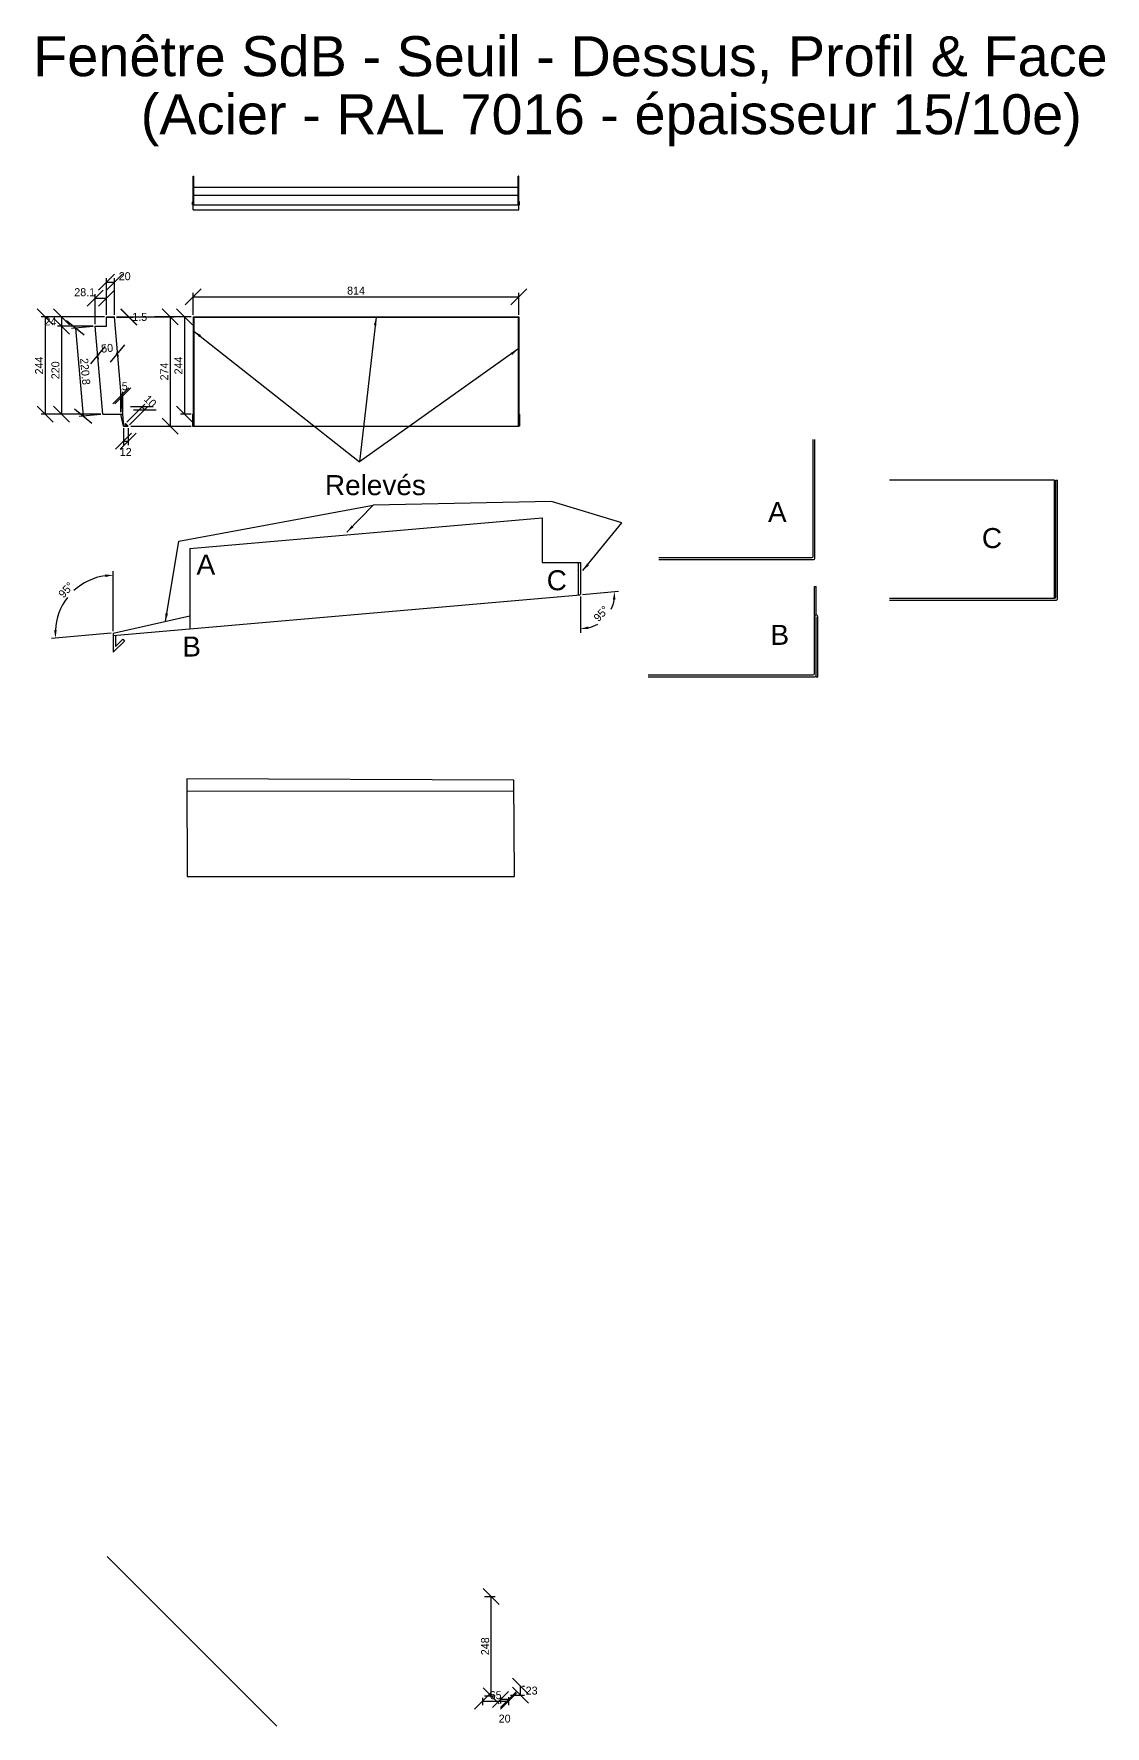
# Model space of a CAD drawing. Header units: millimetres. Extents: x -676 to 20789, y -6551 to 2506.
# Drawn here: x 1417 to 4095, y -1724 to 2506 of the extents above; entities that cross this region are included whole.
import ezdxf

# ---------------------------------------------------------------- set-up
doc = ezdxf.new("R2010")
doc.units = ezdxf.units.MM
doc.layers.get('0').update_dxf_attribs({"lineweight": 25, "true_color": 0xffffff})
doc.layers.get('Defpoints').update_dxf_attribs({"true_color": 0xffffff})
for name, color, linetype, lineweight, true_color in [('0 ... Seuil ... Existant', 2, 'Continuous', 25, 0xffff00), ('0 ... Seuil ... Rectangle', 5, 'Continuous', 25, 0x0000ff), ('0 ... Seuil ... Rectangle ... Cotes Angles', 4, 'Continuous', 25, 0x00ffff), ('Cotes', 4, 'Continuous', 25, 0x00ffff)]:
    doc.layers.add(name, color=color, linetype=linetype, lineweight=lineweight, true_color=true_color)
doc.styles.add('QCADDimTextStyle', font='txt')
doc.styles.add('textstyle25', font='')
doc.styles.add('textstyle26', font='')
doc.styles.add('textstyle27', font='')
doc.styles.add('textstyle28', font='')
doc.styles.add('textstyle29', font='')
doc.styles.add('textstyle30', font='')
doc.styles.add('textstyle31', font='')
doc.styles.add('textstyle32', font='')
doc.styles.add('textstyle33', font='')
doc.styles.get('textstyle25').set_extended_font_data('Liberation Sans')
doc.styles.get('textstyle26').set_extended_font_data('Liberation Sans')
doc.styles.get('textstyle27').set_extended_font_data('Liberation Sans')
doc.styles.get('textstyle28').set_extended_font_data('Liberation Sans')
doc.styles.get('textstyle29').set_extended_font_data('Liberation Sans')
doc.styles.get('textstyle30').set_extended_font_data('Liberation Sans')
doc.styles.get('textstyle31').set_extended_font_data('Liberation Sans')
doc.styles.get('textstyle32').set_extended_font_data('Liberation Sans')
doc.styles.get('textstyle33').set_extended_font_data('Liberation Sans')
doc.dimstyles.new('QCADDimStyle', dxfattribs={"dimtxt": 20, "dimasz": 20, "dimexe": 10, "dimexo": 5, "dimgap": 5, "dimtad": 1, "dimtoh": 1, "dimdec": 4, "dimzin": 0, "dimdsep": 46, "dimtxsty": 'QCADDimTextStyle', "dimcen": 0.09, "dimadec": 0, "dimazin": 0, "dimtfac": 1, "dimtdec": 4, "dimtofl": 0, "dimtmove": 0, "dimatfit": 3, "dimfxl": 1, "dimtolj": 1, "dimtzin": 0, "dimarcsym": 0})

# ---------------------------------------------------------------- blocks, each defined once
blk = doc.blocks.new('*D22')
at = {"layer": 'Cotes', "color": 0, "lineweight": -2}
for p, q in [((2653.7, -1644), (2613.7, -1604)), ((2608.7, -1647), (2643.7, -1647)), ((2613.7, -1627), (2653.7, -1667)), ((2633.7, -1647), (2633.7, -1624)), ((2638.7, -1624), (2643.7, -1624))]:
    blk.add_line(p, q, dxfattribs=at)
at = {"layer": 'Defpoints', "color": 0}
for p in [(2603.7, -1647), (2633.7, -1624), (2633.7, -1624)]:
    blk.add_point(p, dxfattribs=at)
at = {"layer": 'Cotes', "color": 0, "insert": (2661.2, -1635.5), "char_height": 20, "attachment_point": 5, "style": 'QCADDimTextStyle'}
blk.add_mtext('\\A1;23', dxfattribs=at)
blk = doc.blocks.new('*D23')
at = {"layer": 'Cotes', "color": 0, "lineweight": -2}
for p, q in [((2580, -1420.5), (2540, -1380.5)), ((2543.7, -1400.5), (2570, -1400.5)), ((2560, -1648.5), (2560, -1400.5)), ((2540, -1628.5), (2580, -1668.5)), ((2543.7, -1648.5), (2570, -1648.5))]:
    blk.add_line(p, q, dxfattribs=at)
at = {"layer": 'Defpoints', "color": 0}
for p in [(2538.7, -1400.5), (2560, -1400.5), (2538.7, -1648.5)]:
    blk.add_point(p, dxfattribs=at)
at = {"layer": 'Cotes', "color": 0, "insert": (2545, -1524.5), "char_height": 20, "attachment_point": 5, "rotation": 90, "style": 'QCADDimTextStyle'}
blk.add_mtext('\\A1;248', dxfattribs=at)
blk = doc.blocks.new('*D24')
at = {"layer": 'Cotes', "color": 0, "lineweight": -2}
for p, q in [((2558.7, -1642), (2518.7, -1682)), ((2583.7, -1682), (2623.7, -1642)), ((2538.7, -1653.5), (2538.7, -1672)), ((2538.7, -1662), (2603.7, -1662)), ((2603.7, -1655), (2603.7, -1672))]:
    blk.add_line(p, q, dxfattribs=at)
at = {"layer": 'Defpoints', "color": 0}
for p in [(2538.7, -1648.5), (2603.7, -1650), (2603.7, -1662)]:
    blk.add_point(p, dxfattribs=at)
at = {"layer": 'Cotes', "color": 0, "insert": (2571.2, -1647), "char_height": 20, "attachment_point": 5, "style": 'QCADDimTextStyle'}
blk.add_mtext('\\A1;65', dxfattribs=at)
blk = doc.blocks.new('*D25')
at = {"layer": 'Cotes', "color": 0, "lineweight": -2}
for p, q in [((2603.7, -1638), (2563.7, -1678)), ((2583.7, -1678), (2623.7, -1638)), ((2583.7, -1652), (2583.7, -1668)), ((2603.7, -1658), (2583.7, -1658)), ((2603.7, -1652), (2603.7, -1668))]:
    blk.add_line(p, q, dxfattribs=at)
at = {"layer": 'Defpoints', "color": 0}
for p in [(2583.7, -1647), (2603.7, -1647), (2583.7, -1658)]:
    blk.add_point(p, dxfattribs=at)
at = {"layer": 'Cotes', "color": 0, "insert": (2593.7, -1705.5), "char_height": 20, "attachment_point": 5, "style": 'QCADDimTextStyle'}
blk.add_mtext('\\A1;20', dxfattribs=at)
blk = doc.blocks.new('*D67')
at = {"layer": '0 ... Seuil ... Rectangle ... Cotes Angles', "color": 0, "lineweight": -2}
for p, q in [((1542.2, 1752.9), (1498.8, 1789.2)), ((1565.1, 1775), (1510.5, 1770.2)), ((1520.5, 1771.1), (1539.8, 1551.1)), ((1518.1, 1569.2), (1561.4, 1532.9)), ((1584.3, 1555), (1529.8, 1550.2))]:
    blk.add_line(p, q, dxfattribs=at)
at = {"layer": 'Defpoints', "color": 0}
for p in [(1570.1, 1775.4), (1539.8, 1551.1), (1589.3, 1555.4)]:
    blk.add_point(p, dxfattribs=at)
at = {"layer": '0 ... Seuil ... Rectangle ... Cotes Angles', "color": 0, "insert": (1545.1, 1662.4), "char_height": 20, "attachment_point": 5, "rotation": 275, "style": 'QCADDimTextStyle'}
blk.add_mtext('\\A1;220.8', dxfattribs=at)
blk = doc.blocks.new('*D68')
at = {"layer": '0 ... Seuil ... Rectangle ... Cotes Angles', "color": 0, "lineweight": -2}
for p, q in [((1505.8, 1779.4), (1465.8, 1819.4)), ((1465.8, 1795.4), (1505.8, 1755.4)), ((1593.1, 1799.4), (1475.8, 1799.4)), ((1485.8, 1799.4), (1485.8, 1775.4)), ((1565.1, 1775.4), (1475.8, 1775.4))]:
    blk.add_line(p, q, dxfattribs=at)
at = {"layer": 'Defpoints', "color": 0}
for p in [(1598.1, 1799.4), (1485.8, 1775.4), (1570.1, 1775.4)]:
    blk.add_point(p, dxfattribs=at)
at = {"layer": '0 ... Seuil ... Rectangle ... Cotes Angles', "color": 0, "insert": (1458.3, 1787.4), "char_height": 20, "attachment_point": 5, "style": 'QCADDimTextStyle'}
blk.add_mtext('\\A1;24', dxfattribs=at)
blk = doc.blocks.new('*D69')
at = {"layer": '0 ... Seuil ... Rectangle ... Cotes Angles', "color": 0, "lineweight": -2}
for p, q in [((1505.8, 1755.4), (1465.8, 1795.4)), ((1565.1, 1775.4), (1475.8, 1775.4)), ((1485.8, 1775.4), (1485.8, 1555.4)), ((1465.8, 1575.4), (1505.8, 1535.4)), ((1584.3, 1555.4), (1475.8, 1555.4))]:
    blk.add_line(p, q, dxfattribs=at)
at = {"layer": 'Defpoints', "color": 0}
for p in [(1570.1, 1775.4), (1485.8, 1555.4), (1589.3, 1555.4)]:
    blk.add_point(p, dxfattribs=at)
at = {"layer": '0 ... Seuil ... Rectangle ... Cotes Angles', "color": 0, "insert": (1470.8, 1665.4), "char_height": 20, "attachment_point": 5, "rotation": 90, "style": 'QCADDimTextStyle'}
blk.add_mtext('\\A1;220', dxfattribs=at)
blk = doc.blocks.new('*D70')
at = {"layer": '0 ... Seuil ... Rectangle ... Cotes Angles', "color": 0, "lineweight": -2}
for p, q in [((1633.9, 1819.4), (1673.9, 1779.4)), ((1623.1, 1799.4), (1663.9, 1799.4)), ((1623.3, 1797.9), (1663.9, 1797.9)), ((1673.9, 1777.9), (1633.9, 1817.9))]:
    blk.add_line(p, q, dxfattribs=at)
at = {"layer": 'Defpoints', "color": 0}
for p in [(1618.1, 1799.4), (1618.3, 1797.9), (1653.9, 1797.9)]:
    blk.add_point(p, dxfattribs=at)
at = {"layer": '0 ... Seuil ... Rectangle ... Cotes Angles', "color": 0, "insert": (1681.4, 1798.7), "char_height": 20, "attachment_point": 5, "style": 'QCADDimTextStyle'}
blk.add_mtext('\\A1;1.5', dxfattribs=at)
blk = doc.blocks.new('*D71')
at = {"layer": '0 ... Seuil ... Rectangle ... Cotes Angles', "color": 0, "lineweight": -2}
for p, q in [((1594.5, 1725), (1558.2, 1681.7)), ((1576.4, 1703.4), (1580.2, 1703.7)), ((1576.7, 1698.9), (1577.2, 1693.4)), ((1608, 1686), (1644.3, 1729.4)), ((1626.2, 1707.7), (1622.4, 1707.4)), ((1626.6, 1703.3), (1627, 1697.8))]:
    blk.add_line(p, q, dxfattribs=at)
at = {"layer": 'Defpoints', "color": 0}
for p in [(1576.3, 1703.9), (1626.1, 1708.2), (1626.2, 1707.7)]:
    blk.add_point(p, dxfattribs=at)
at = {"layer": '0 ... Seuil ... Rectangle ... Cotes Angles', "color": 0, "insert": (1600, 1720.5), "char_height": 20, "attachment_point": 5, "rotation": 5, "style": 'QCADDimTextStyle'}
blk.add_mtext('\\A1;50', dxfattribs=at)
blk = doc.blocks.new('*D72')
at = {"layer": '0 ... Seuil ... Rectangle ... Cotes Angles', "color": 0, "lineweight": -2}
for p, q in [((1777.8, 1779.4), (1737.8, 1819.4)), ((1623.1, 1799.4), (1767.8, 1799.4)), ((1757.8, 1799.4), (1757.8, 1525.4)), ((1659.2, 1525.4), (1767.8, 1525.4)), ((1737.8, 1545.4), (1777.8, 1505.4))]:
    blk.add_line(p, q, dxfattribs=at)
at = {"layer": 'Defpoints', "color": 0}
for p in [(1618.1, 1799.4), (1654.2, 1525.4), (1757.8, 1525.4)]:
    blk.add_point(p, dxfattribs=at)
at = {"layer": '0 ... Seuil ... Rectangle ... Cotes Angles', "color": 0, "insert": (1742.8, 1662.4), "char_height": 20, "attachment_point": 5, "rotation": 90, "style": 'QCADDimTextStyle'}
blk.add_mtext('\\A1;274', dxfattribs=at)
blk = doc.blocks.new('*D73')
at = {"layer": '0 ... Seuil ... Rectangle ... Cotes Angles', "color": 0, "lineweight": -2}
for p, q in [((1649.1, 1536), (1694, 1580.9)), ((1656.1, 1528.9), (1701.1, 1573.9)), ((1715.2, 1573.9), (1658.6, 1573.9)), ((1665.7, 1566.8), (1722.3, 1566.8)), ((1686.9, 1573.9), (1694, 1566.8))]:
    blk.add_line(p, q, dxfattribs=at)
at = {"layer": 'Defpoints', "color": 0}
for p in [(1694, 1566.8), (1645.5, 1532.5), (1652.6, 1525.4)]:
    blk.add_point(p, dxfattribs=at)
at = {"layer": '0 ... Seuil ... Rectangle ... Cotes Angles', "color": 0, "insert": (1707.6, 1588), "char_height": 20, "attachment_point": 5, "rotation": 315, "style": 'QCADDimTextStyle'}
blk.add_mtext('\\A1;10', dxfattribs=at)
blk = doc.blocks.new('*D74')
at = {"layer": '0 ... Seuil ... Rectangle ... Cotes Angles', "color": 0, "lineweight": -2}
for p, q in [((1660.6, 1508.5), (1620.6, 1468.5)), ((1632.6, 1468.5), (1672.6, 1508.5)), ((1640.6, 1520.4), (1640.6, 1478.5)), ((1640.6, 1488.5), (1652.6, 1488.5)), ((1652.6, 1520.4), (1652.6, 1478.5))]:
    blk.add_line(p, q, dxfattribs=at)
at = {"layer": 'Defpoints', "color": 0}
for p in [(1640.6, 1525.4), (1652.6, 1525.4), (1652.6, 1488.5)]:
    blk.add_point(p, dxfattribs=at)
at = {"layer": '0 ... Seuil ... Rectangle ... Cotes Angles', "color": 0, "insert": (1646.5, 1461.3), "char_height": 20, "attachment_point": 5, "style": 'QCADDimTextStyle'}
blk.add_mtext('\\A1;12', dxfattribs=at)
blk = doc.blocks.new('*D75')
at = {"layer": '0 ... Seuil ... Rectangle ... Cotes Angles', "color": 0, "lineweight": -2}
for p, q in [((1813.1, 1779.4), (1773.1, 1819.4)), ((1810.2, 1799.4), (1783.1, 1799.4)), ((1793.1, 1799.4), (1793.1, 1555.4)), ((1773.1, 1575.4), (1813.1, 1535.4)), ((1810.2, 1555.4), (1783.1, 1555.4))]:
    blk.add_line(p, q, dxfattribs=at)
at = {"layer": 'Defpoints', "color": 0}
for p in [(1815.2, 1799.4), (1793.1, 1555.4), (1815.2, 1555.4)]:
    blk.add_point(p, dxfattribs=at)
at = {"layer": '0 ... Seuil ... Rectangle ... Cotes Angles', "color": 0, "insert": (1778.1, 1677.4), "char_height": 20, "attachment_point": 5, "rotation": 90, "style": 'QCADDimTextStyle'}
blk.add_mtext('\\A1;244', dxfattribs=at)
blk = doc.blocks.new('*D76')
at = {"layer": '0 ... Seuil ... Rectangle ... Cotes Angles', "color": 0, "lineweight": -2}
for p, q in [((1835.2, 1869.4), (1795.2, 1829.4)), ((2609.2, 1829.4), (2649.2, 1869.4)), ((1815.2, 1804.4), (1815.2, 1859.4)), ((1815.2, 1849.4), (2629.2, 1849.4)), ((2629.2, 1804.4), (2629.2, 1859.4))]:
    blk.add_line(p, q, dxfattribs=at)
at = {"layer": 'Defpoints', "color": 0}
for p in [(2629.2, 1849.4), (1815.2, 1799.4), (2629.2, 1799.4)]:
    blk.add_point(p, dxfattribs=at)
at = {"layer": '0 ... Seuil ... Rectangle ... Cotes Angles', "color": 0, "insert": (2222.2, 1864.4), "char_height": 20, "attachment_point": 5, "style": 'QCADDimTextStyle'}
blk.add_mtext('\\A1;814', dxfattribs=at)
blk = doc.blocks.new('*D77')
at = {"layer": '0 ... Seuil ... Rectangle ... Cotes Angles', "color": 0, "lineweight": -2}
for p, q in [((1464.9, 1779.4), (1424.9, 1819.4)), ((1593.1, 1799.4), (1434.9, 1799.4)), ((1444.9, 1799.4), (1444.9, 1555.4)), ((1424.9, 1575.4), (1464.9, 1535.4)), ((1584.3, 1555.4), (1434.9, 1555.4))]:
    blk.add_line(p, q, dxfattribs=at)
at = {"layer": 'Defpoints', "color": 0}
for p in [(1598.1, 1799.4), (1444.9, 1555.4), (1589.3, 1555.4)]:
    blk.add_point(p, dxfattribs=at)
at = {"layer": '0 ... Seuil ... Rectangle ... Cotes Angles', "color": 0, "insert": (1429.9, 1677.4), "char_height": 20, "attachment_point": 5, "rotation": 90, "style": 'QCADDimTextStyle'}
blk.add_mtext('\\A1;244', dxfattribs=at)
blk = doc.blocks.new('*D78')
at = {"layer": '0 ... Seuil ... Rectangle ... Cotes Angles', "color": 0, "lineweight": -2}
for p, q in [((1615.1, 1013.3), (1615.1, 1163.1)), ((1610.1, 1007.9), (1460.9, 994.8))]:
    blk.add_line(p, q, dxfattribs=at)
for start, end in [(97.9211, 132.8517), (142.1483, 177.0789)]:
    blk.add_arc((1615.1, 1008.3), 144.8, start, end, dxfattribs=at)
at = {"layer": '0 ... Seuil ... Rectangle ... Cotes Angles', "color": 0}
for points in [[(1595.4, 1148.4), (1594.9, 1155), (1615.1, 1153.1)], [(1467.2, 1015.6), (1473.8, 1015.7), (1470.9, 995.7)]]:
    blk.add_solid(points, dxfattribs=at)
at = {"layer": 'Defpoints', "color": 0}
for p in [(1539.1, 1131.5), (1807.1, 1025.1), (1615.1, 1008.3), (1615.1, 1008.3), (1615.1, 960.3)]:
    blk.add_point(p, dxfattribs=at)
at = {"layer": '0 ... Seuil ... Rectangle ... Cotes Angles', "color": 0, "insert": (1497.3, 1116.2), "char_height": 20, "attachment_point": 5, "rotation": 47.5, "style": 'QCADDimTextStyle'}
blk.add_mtext('\\A1;95%%d', dxfattribs=at)
blk = doc.blocks.new('*D79')
at = {"layer": '0 ... Seuil ... Rectangle ... Cotes Angles', "color": 0, "lineweight": -2}
for p, q in [((2788.1, 1104.9), (2878.1, 1112.8)), ((2783.1, 1099.5), (2783.1, 1009.1))]:
    blk.add_line(p, q, dxfattribs=at)
for start, end in [(334.5352, 351.5408), (283.4592, 300.4648)]:
    blk.add_arc((2783.1, 1104.5), 85.3, start, end, dxfattribs=at)
at = {"layer": '0 ... Seuil ... Rectangle ... Cotes Angles', "color": 0}
for points in [[(2870.8, 1091.8), (2864.2, 1092), (2868.1, 1111.9)], [(2802.6, 1024.8), (2803.4, 1018.2), (2783.1, 1019.1)]]:
    blk.add_solid(points, dxfattribs=at)
at = {"layer": 'Defpoints', "color": 0}
for p in [(2783.1, 1184.5), (2782.2, 1104.4), (2783.1, 1105.4), (2827.9, 1031.8), (1621.1, 1002.8)]:
    blk.add_point(p, dxfattribs=at)
at = {"layer": '0 ... Seuil ... Rectangle ... Cotes Angles', "color": 0, "insert": (2835, 1056.9), "char_height": 20, "attachment_point": 5, "rotation": 47.5, "style": 'QCADDimTextStyle'}
blk.add_mtext('\\A1;95%%d', dxfattribs=at)
blk = doc.blocks.new('*D80')
at = {"layer": '0 ... Seuil ... Rectangle ... Cotes Angles', "color": 0, "lineweight": -2}
for p, q in [((1614.5, 1581.6), (1654.5, 1621.6)), ((1659.5, 1621.6), (1619.5, 1581.6)), ((1634.5, 1560.4), (1634.5, 1611.6)), ((1639.5, 1560.4), (1639.5, 1611.6))]:
    blk.add_line(p, q, dxfattribs=at)
at = {"layer": 'Defpoints', "color": 0}
for p in [(1639.5, 1601.6), (1634.5, 1555.4), (1639.5, 1555.4)]:
    blk.add_point(p, dxfattribs=at)
at = {"layer": '0 ... Seuil ... Rectangle ... Cotes Angles', "color": 0, "insert": (1643.9, 1625.5), "char_height": 20, "attachment_point": 5, "style": 'QCADDimTextStyle'}
blk.add_mtext('\\A1;5', dxfattribs=at)
blk = doc.blocks.new('*D81')
at = {"layer": '0 ... Seuil ... Rectangle ... Cotes Angles', "color": 0, "lineweight": -2}
for p, q in [((1618.1, 1905.5), (1578.1, 1865.5)), ((1598.1, 1865.5), (1638.1, 1905.5)), ((1598.1, 1804.4), (1598.1, 1895.5)), ((1598.1, 1885.5), (1618.1, 1885.5)), ((1618.1, 1804.4), (1618.1, 1895.5))]:
    blk.add_line(p, q, dxfattribs=at)
at = {"layer": 'Defpoints', "color": 0}
for p in [(1618.1, 1885.5), (1598.1, 1799.4), (1618.1, 1799.4)]:
    blk.add_point(p, dxfattribs=at)
at = {"layer": '0 ... Seuil ... Rectangle ... Cotes Angles', "color": 0, "insert": (1643.9, 1900.5), "char_height": 20, "attachment_point": 5, "style": 'QCADDimTextStyle'}
blk.add_mtext('\\A1;20', dxfattribs=at)
blk = doc.blocks.new('*D82')
at = {"layer": '0 ... Seuil ... Rectangle ... Cotes Angles', "color": 0, "lineweight": -2}
for p, q in [((1590.1, 1865.5), (1550.1, 1825.5)), ((1578.1, 1825.5), (1618.1, 1865.5)), ((1570.1, 1780.4), (1570.1, 1855.5)), ((1570.1, 1845.5), (1598.1, 1845.5)), ((1598.1, 1804.4), (1598.1, 1855.5))]:
    blk.add_line(p, q, dxfattribs=at)
at = {"layer": 'Defpoints', "color": 0}
for p in [(1598.1, 1845.5), (1598.1, 1799.4), (1570.1, 1775.4)]:
    blk.add_point(p, dxfattribs=at)
at = {"layer": '0 ... Seuil ... Rectangle ... Cotes Angles', "color": 0, "insert": (1543.9, 1860.5), "char_height": 20, "attachment_point": 5, "style": 'QCADDimTextStyle'}
blk.add_mtext('\\A1;28.1', dxfattribs=at)

msp = doc.modelspace()

# ---------------------------------------------------------------- linework, layer by layer
msp.add_line((1600, -1300), (2024.26, -1724.26))
at = {"layer": '0 ... Seuil ... Existant'}
for p, q in [((1799.14, 644), (1800, 400)), ((2616.8, 641), (1799.14, 644)), ((2618, 400), (2616.8, 641)), ((2616.94, 612), (1799.25, 613)), ((1800, 400), (2618, 400))]:
    msp.add_line(p, q, dxfattribs=at)
at = {"layer": '0 ... Seuil ... Rectangle'}
for p, q in [((1815.23, 2079.89), (1815.23, 2151.02)), ((1815.23, 2151.02), (1816.73, 2151.02)), ((1816.73, 2078.89), (1816.73, 2151.02)), ((1816.73, 2122.93), (2627.73, 2122.93)), ((2627.73, 2078.89), (2627.73, 2151.02)), ((2629.23, 2151.02), (2627.73, 2151.02)), ((2629.23, 2079.89), (2629.23, 2151.02)), ((1813.73, 2078.89), (1813.73, 2085.61)), ((1815.23, 2078.89), (1813.73, 2078.89)), ((1814.73, 2086.61), (1815.23, 2086.61)), ((1815.23, 2086.61), (1815.73, 2086.61)), ((1815.23, 2066.89), (1815.23, 2079.89)), ((1816.23, 2078.89), (2628.23, 2078.89)), ((1816.73, 2102.93), (2627.73, 2102.93)), ((1816.73, 2078.89), (1816.73, 2085.61)), ((2627.73, 2078.89), (2627.73, 2085.61)), ((2628.73, 2086.61), (2629.23, 2086.61)), ((2629.73, 2086.61), (2629.23, 2086.61)), ((2629.23, 2066.89), (2629.23, 2079.89)), ((2629.23, 2078.89), (2630.73, 2078.89)), ((2629.23, 2078.89), (2630.73, 2078.89)), ((2630.73, 2078.89), (2630.73, 2085.61)), ((1815.23, 2066.89), (2629.23, 2066.89)), ((1598.15, 1799.4), (1618.15, 1799.4)), ((1598.15, 1775.4), (1598.15, 1799.4)), ((1598.15, 1797.9), (1618.28, 1797.9)), ((1642.12, 1525.4), (1618.15, 1799.4)), ((1815.23, 1799.4), (2629.23, 1799.4)), ((1815.23, 1799.4), (1815.23, 1525.4)), ((1815.23, 1797.9), (2629.23, 1797.9)), ((1816.73, 1797.9), (1816.73, 1525.4)), ((2627.73, 1797.9), (2627.73, 1525.4)), ((2629.23, 1799.4), (2629.23, 1525.4)), ((1589.3, 1555.4), (1570.06, 1775.4)), ((1570.06, 1775.4), (1598.15, 1775.4)), ((1624.8, 1706.09), (1624.67, 1707.58)), ((1589.3, 1555.4), (1639.49, 1555.4)), ((1640.61, 1525.4), (1634.47, 1555.4)), ((1640.61, 1525.4), (1652.61, 1525.4)), ((1641.99, 1526.9), (1648.99, 1526.9)), ((1644.48, 1531.41), (1645.54, 1532.47)), ((1644.48, 1531.41), (1648.99, 1526.9)), ((1645.54, 1532.47), (1652.61, 1525.4)), ((1813.73, 1555.4), (1816.73, 1555.4)), ((1813.73, 1555.4), (1813.73, 1525.4)), ((1813.73, 1525.4), (1815.23, 1525.4)), ((1815.23, 1525.4), (2629.23, 1525.4)), ((2627.73, 1555.4), (2630.73, 1555.4)), ((2630.73, 1525.4), (2629.23, 1525.4)), ((2630.73, 1555.4), (2630.73, 1525.4)), ((3364.82, 1200.22), (3364.82, 1492.72)), ((3369.32, 1195.72), (3369.32, 1492.72)), ((3968.31, 1391.07), (3555.81, 1391.07)), ((3968.31, 1095.57), (3968.31, 1391.07)), ((3971.31, 1098.57), (3971.31, 1391.07)), ((3971.31, 1391.07), (3975.81, 1391.07)), ((3975.81, 1094.07), (3975.81, 1391.07)), ((1807.11, 1219.84), (2687.11, 1296.83)), ((2687.11, 1296.83), (2687.11, 1184.47)), ((1807.11, 1219.84), (1807.11, 1019.08)), ((2979.32, 1197.22), (3361.82, 1197.22)), ((2979.32, 1192.72), (3366.32, 1192.72)), ((2687.11, 1184.47), (2783.11, 1184.47)), ((2777.11, 1184.47), (2777.11, 1103.94)), ((2783.11, 1184.47), (2783.11, 1105.38)), ((1615.11, 1002.28), (2782.19, 1104.39)), ((3367.99, 1049.33), (3367.99, 1124.75)), ((3367.99, 1124.75), (3372.49, 1124.75)), ((3372.49, 1053.83), (3372.49, 1124.75)), ((3555.81, 1095.57), (3968.31, 1095.57)), ((3555.81, 1091.07), (3972.81, 1091.07)), ((1615.11, 1008.3), (1807.11, 1051.2)), ((3367.99, 906.83), (3367.99, 1049.33)), ((3372.49, 899.33), (3372.49, 1049.33)), ((3376.99, 899.33), (3376.99, 1049.33)), ((1615.11, 1008.3), (1615.11, 960.3)), ((1643.39, 988.59), (1615.11, 960.3)), ((1621.11, 1002.8), (1621.11, 974.79)), ((1639.15, 992.83), (1621.11, 974.79)), ((1639.15, 992.83), (1643.39, 988.59)), ((2952.49, 903.83), (3364.99, 903.83)), ((2952.49, 899.33), (3369.49, 899.33)), ((3372.49, 899.33), (3376.99, 899.33))]:
    msp.add_line(p, q, dxfattribs=at)
for centre, radius, start, end in [((1814.73, 2085.61), 1, 90, 180), ((1816.23, 2079.89), 1, 180, 270), ((1815.73, 2085.61), 1, 0, 90), ((2628.73, 2085.61), 1, 90, 180), ((2628.23, 2079.89), 1, 270, 0), ((2629.73, 2085.61), 1, 0, 90), ((3361.82, 1200.22), 3, 270, 0), ((3366.32, 1195.72), 3, 270, 0), ((2782.11, 1105.38), 1, 275, 0), ((3968.31, 1098.57), 3, 270, 0), ((3972.81, 1094.07), 3, 270, 0), ((3372.49, 1049.33), 4.5, 0, 180), ((3364.99, 906.83), 3, 270, 0), ((3369.49, 902.33), 3, 270, 0)]:
    msp.add_arc(centre, radius, start, end, dxfattribs=at)
at = {"layer": '0 ... Seuil ... Rectangle ... Cotes Angles'}
for p, q in [((1810.23, 1799.4), (1718.66, 1799.4)), ((1718.66, 1525.4), (1810.23, 1525.4))]:
    msp.add_line(p, q, dxfattribs=at)

# ---------------------------------------------------------------- texts
at = {"layer": '0 ... Seuil ... Rectangle ... Cotes Angles', "attachment_point": 1}
for s, insert, char_height, style in [('Fenêtre SdB - Seuil - Dessus, Profil & Face\\P', (1415.02, 2500.67), 100, 'textstyle33'), ('(Acier - RAL 7016 - épaisseur 15/10e)', (1683.94, 2355.48), 100, 'textstyle25'), ('Relevés', (2144.43, 1403.28), 50, 'textstyle26'), ('A', (3252.03, 1336.02), 50, 'textstyle32'), ('C', (3786.73, 1270.96), 50, 'textstyle31'), ('A', (1823.45, 1204.81), 50, 'textstyle27'), ('C', (2698.82, 1165.48), 50, 'textstyle30'), ('B', (3258.13, 1029.02), 50, 'textstyle29'), ('B', (1787.87, 999.81), 50, 'textstyle28')]:
    msp.add_mtext(s, dxfattribs=dict(at, insert=insert, char_height=char_height, style=style))

# ---------------------------------------------------------------- dimensions: what is measured, and where the dimension line sits
at = {"layer": '0 ... Seuil ... Rectangle ... Cotes Angles'}
for base, p1, p2, angle, picture, middle, dimtype in [((1618.15, 1885.48), (1598.15, 1799.4), (1618.15, 1799.4), 360, '*D81', (1643.94, 1900.48), 161), ((1444.89, 1555.4), (1598.15, 1799.4), (1589.3, 1555.4), 90, '*D77', (1429.89, 1677.4), 160), ((1793.12, 1555.4), (1815.23, 1799.4), (1815.23, 1555.4), 270, '*D75', (1778.12, 1677.4), 161), ((1485.78, 1555.4), (1570.06, 1775.4), (1589.3, 1555.4), 90, '*D69', (1470.78, 1665.4), 160), ((1539.76, 1551.07), (1570.06, 1775.4), (1589.3, 1555.4), 275, '*D67', (1545.08, 1662.37), 161), ((1626.17, 1707.71), (1576.31, 1703.89), (1626.12, 1708.25), 5, '*D71', (1599.96, 1720.48), 161), ((1639.49, 1601.59), (1634.47, 1555.4), (1639.49, 1555.4), 0, '*D80', (1643.94, 1625.48), 161), ((1694, 1566.79), (1645.54, 1532.47), (1652.61, 1525.4), 315, '*D73', (1707.57, 1588.02), 161), ((1652.61, 1488.54), (1640.61, 1525.4), (1652.61, 1525.4), 360, '*D74', (1646.5, 1461.28), 161)]:
    dim = msp.add_linear_dim(base=base, p1=p1, p2=p2, angle=angle, dimstyle='QCADDimStyle', override={"dimtxt": 20, "dimasz": 20, "dimexe": 10, "dimexo": 5, "dimgap": 5, "dimdec": 1, "dimzin": 8, "dimtsz": 20, "dimclrd": 0, "dimclre": 0, "dimclrt": 0, "dimazin": 2, "dimtmove": 2}, dxfattribs=at)
    dim.commit()
    dim.dimension.update_dxf_attribs({"geometry": picture, "text_midpoint": middle, "dimtype": dimtype})
dim = msp.add_linear_dim(base=(1598.15, 1845.48), p1=(1570.06, 1775.4), p2=(1598.15, 1799.4), dimstyle='QCADDimStyle', override={"dimtxt": 20, "dimasz": 20, "dimexe": 10, "dimexo": 5, "dimgap": 5, "dimdec": 1, "dimzin": 8, "dimtsz": 20, "dimclrd": 0, "dimclre": 0, "dimclrt": 0, "dimazin": 2, "dimtmove": 2}, dxfattribs=at)
dim.commit()
dim.dimension.update_dxf_attribs({"geometry": '*D82', "text_midpoint": (1543.94, 1860.48), "dimtype": 160})
dim = msp.add_aligned_dim(p1=(1815.23, 1799.4), p2=(2629.23, 1799.4), distance=50.02, dimstyle='QCADDimStyle', override={"dimtxt": 20, "dimasz": 20, "dimexe": 10, "dimexo": 5, "dimgap": 5, "dimdec": 1, "dimzin": 8, "dimtsz": 20, "dimclrd": 0, "dimclre": 0, "dimclrt": 0, "dimazin": 2, "dimtmove": 2}, dxfattribs=at)
dim.commit()
dim.dimension.update_dxf_attribs({"geometry": '*D76', "text_midpoint": (2222.23, 1864.42)})
for base, p1, p2, picture, middle in [((1485.78, 1775.4), (1598.15, 1799.4), (1570.06, 1775.4), '*D68', (1458.28, 1787.4)), ((1653.94, 1797.9), (1618.15, 1799.4), (1618.28, 1797.9), '*D70', (1681.44, 1798.65)), ((1757.82, 1525.4), (1618.15, 1799.4), (1654.19, 1525.4), '*D72', (1742.82, 1662.4))]:
    dim = msp.add_linear_dim(base=base, p1=p1, p2=p2, angle=90, dimstyle='QCADDimStyle', override={"dimtxt": 20, "dimasz": 20, "dimexe": 10, "dimexo": 5, "dimgap": 5, "dimdec": 1, "dimzin": 8, "dimtsz": 20, "dimclrd": 0, "dimclre": 0, "dimclrt": 0, "dimazin": 2, "dimtmove": 2}, dxfattribs=at)
    dim.commit()
    dim.dimension.update_dxf_attribs({"geometry": picture, "text_midpoint": middle})
for base, line1, line2, picture, middle in [((1539.1, 1131.53), ((1807.11, 1025.1), (1615.11, 1008.3)), ((1615.11, 1008.3), (1615.11, 960.3)), '*D78', (1497.3, 1116.25)), ((2827.9, 1031.84), ((1621.11, 1002.8), (2782.19, 1104.39)), ((2783.11, 1105.38), (2783.11, 1184.47)), '*D79', (2834.96, 1056.95))]:
    dim = msp.add_angular_dim_2l(base=base, line1=line1, line2=line2, dimstyle='QCADDimStyle', override={"dimtxt": 20, "dimasz": 20, "dimexe": 10, "dimexo": 5, "dimgap": 5, "dimdec": 1, "dimzin": 8, "dimtsz": 20, "dimclrd": 0, "dimclre": 0, "dimclrt": 0, "dimazin": 2, "dimtmove": 2}, dxfattribs=at)
    dim.commit()
    dim.dimension.update_dxf_attribs({"geometry": picture, "text_midpoint": middle, "dimtype": 162})
at = {"layer": 'Cotes'}
for base, p1, p2, picture, middle in [((2560, -1400.5), (2538.7, -1648.5), (2538.7, -1400.5), '*D23', (2545, -1524.5)), ((2633.7, -1624), (2603.7, -1647), (2633.7, -1624), '*D22', (2661.2, -1635.5))]:
    dim = msp.add_linear_dim(base=base, p1=p1, p2=p2, angle=90, dimstyle='QCADDimStyle', override={"dimtxt": 20, "dimasz": 20, "dimexe": 10, "dimexo": 5, "dimgap": 5, "dimdec": 1, "dimzin": 8, "dimtsz": 20, "dimclrd": 0, "dimclre": 0, "dimclrt": 0, "dimazin": 2, "dimtmove": 2}, dxfattribs=at)
    dim.commit()
    dim.dimension.update_dxf_attribs({"geometry": picture, "text_midpoint": middle})
for base, p1, p2, picture, middle in [((2603.7, -1662), (2538.7, -1648.5), (2603.7, -1650), '*D24', (2571.2, -1647)), ((2583.7, -1658), (2603.7, -1647), (2583.7, -1647), '*D25', (2593.7, -1705.5))]:
    dim = msp.add_linear_dim(base=base, p1=p1, p2=p2, dimstyle='QCADDimStyle', override={"dimtxt": 20, "dimasz": 20, "dimexe": 10, "dimexo": 5, "dimgap": 5, "dimdec": 1, "dimzin": 8, "dimtsz": 20, "dimclrd": 0, "dimclre": 0, "dimclrt": 0, "dimazin": 2, "dimtmove": 2}, dxfattribs=at)
    dim.commit()
    dim.dimension.update_dxf_attribs({"geometry": picture, "text_midpoint": middle})

# ---------------------------------------------------------------- leaders
at = {"layer": '0 ... Seuil ... Rectangle ... Cotes Angles'}
for points in [[(2272.37, 1797.9), (2231.03, 1436.53)], [(1816.73, 1763.31), (2231.03, 1436.53)], [(2626.73, 1717.98), (2231.03, 1436.53)], [(1745.8, 1037.5), (1778.99, 1237.88), (2265.1, 1327.82)], [(2199.44, 1260.97), (2265.1, 1327.82)], [(2789.43, 1164.69), (2886.38, 1283.84), (2711.06, 1337.75), (2265.1, 1327.82)]]:
    msp.add_leader(points, dimstyle='QCADDimStyle', dxfattribs=at)

doc.saveas('drawing.dxf')
